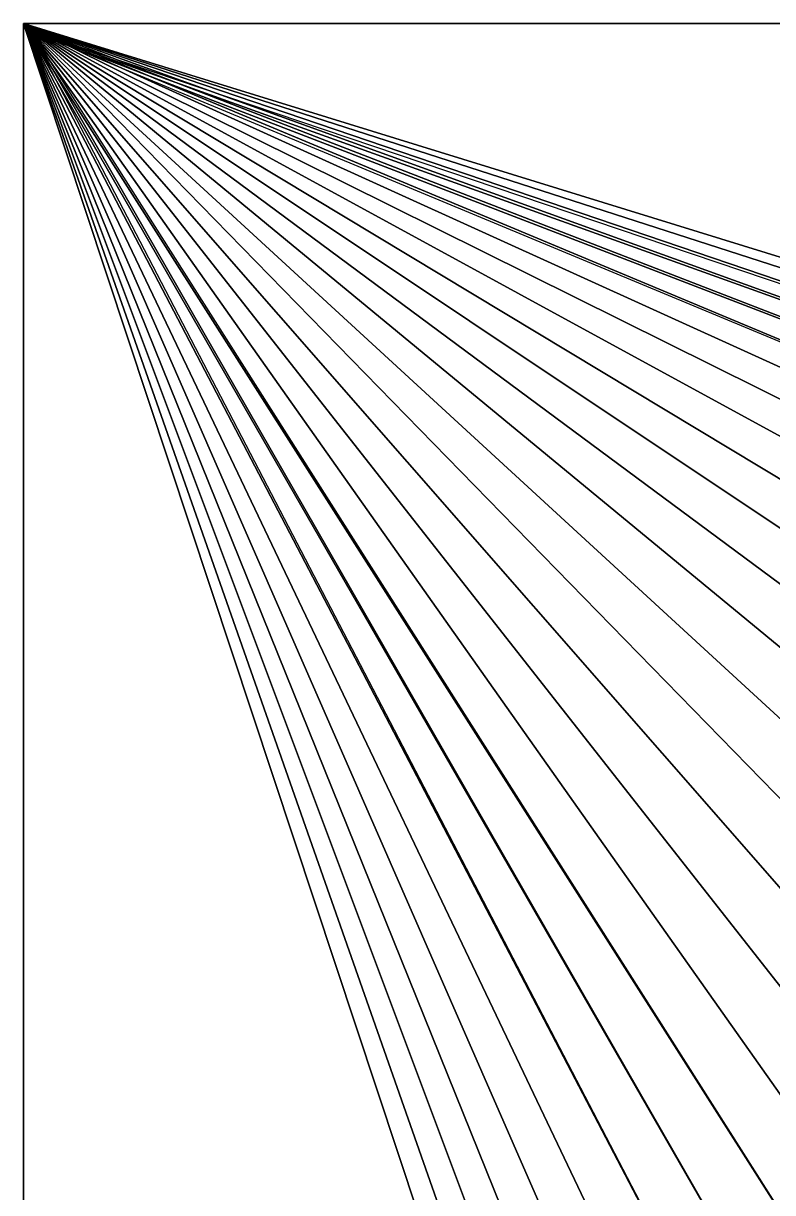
# Model space of a CAD drawing. Extents: x 0 to 258, y 0 to 209.
# Drawn here: x 0 to 49.2, y 132 to 208.7 of the extents above; entities that cross this region are included whole.
import ezdxf

# ---------------------------------------------------------------- set-up
doc = ezdxf.new("R2010")
doc.units = 0
doc.header["$MEASUREMENT"] = 0
doc.layers.add('STAIRDATA', color=21, linetype='CONTINUOUS')

msp = doc.modelspace()

# ---------------------------------------------------------------- linework, layer by layer
at = {"layer": 'STAIRDATA'}
for points in [[(257.677, 208.677, 138.28937), (0, 208.677, 138.28937), (140.30701, 165.37, 138.28937), (178.30701, 165.37, 138.28937)], [(257.677, 208.677, 121.53937), (0, 208.677, 121.53937), (0, 208.677, 138.28937), (257.677, 208.677, 138.28937)], [(178.30701, 165.37, 121.53937), (140.30701, 165.37, 121.53937), (0, 208.677, 121.53937), (257.677, 208.677, 121.53937)], [(0, 208.677, 138.28937), (0, 25.75, 138.28937), (43.307, 68.37, 138.28937), (43.69264, 77.01094, 138.28937)], [(134.7825, 165.21255, 138.28937), (140.30701, 165.37, 138.28937), (0, 208.677, 138.28937)], [(0, 208.677, 138.28937), (129.27592, 164.74072, 138.28937), (134.7825, 165.21255, 138.28937)], [(0, 208.677, 138.28937), (123.80517, 163.95604, 138.28937), (129.27592, 164.74072, 138.28937)], [(0, 208.677, 138.28937), (118.38799, 162.86104, 138.28937), (123.80517, 163.95604, 138.28937)], [(0, 208.677, 138.28937), (113.04195, 161.4593, 138.28937), (118.38799, 162.86104, 138.28937)], [(0, 208.677, 138.28937), (107.78444, 159.75536, 138.28937), (113.04195, 161.4593, 138.28937)], [(0, 208.677, 138.28937), (102.6325, 157.75475, 138.28937), (107.78444, 159.75536, 138.28937)], [(0, 208.677, 138.28937), (97.60287, 155.46396, 138.28937), (102.6325, 157.75475, 138.28937)], [(0, 208.677, 138.28937), (92.71186, 152.89043, 138.28937), (97.60287, 155.46396, 138.28937)], [(0, 208.677, 138.28937), (87.97537, 150.04253, 138.28937), (92.71186, 152.89043, 138.28937)], [(0, 208.677, 138.28937), (83.40877, 146.92947, 138.28937), (87.97537, 150.04253, 138.28937)], [(0, 208.677, 138.28937), (79.02688, 143.5614, 138.28937), (83.40877, 146.92947, 138.28937)], [(0, 208.677, 138.28937), (74.84393, 139.94922, 138.28937), (79.02688, 143.5614, 138.28937)], [(0, 208.677, 138.28937), (70.87348, 136.10468, 138.28937), (74.84393, 139.94922, 138.28937)], [(0, 208.677, 138.28937), (67.12845, 132.04024, 138.28937), (70.87348, 136.10468, 138.28937)], [(0, 208.677, 138.28937), (63.62098, 127.76911, 138.28937), (67.12845, 132.04024, 138.28937)], [(0, 208.677, 138.28937), (60.36246, 123.30515, 138.28937), (63.62098, 127.76911, 138.28937)], [(0, 208.677, 138.28937), (57.36347, 118.66284, 138.28937), (60.36246, 123.30515, 138.28937)], [(0, 208.677, 138.28937), (54.63374, 113.85728, 138.28937), (57.36347, 118.66284, 138.28937)], [(0, 208.677, 138.28937), (52.18214, 108.90404, 138.28937), (54.63374, 113.85728, 138.28937)], [(0, 208.677, 138.28937), (50.01662, 103.81921, 138.28937), (52.18214, 108.90404, 138.28937)], [(0, 208.677, 138.28937), (48.14421, 98.61931, 138.28937), (50.01662, 103.81921, 138.28937)], [(0, 208.677, 138.28937), (46.571, 93.3212, 138.28937), (48.14421, 98.61931, 138.28937)], [(0, 208.677, 138.28937), (45.30209, 87.94209, 138.28937), (46.571, 93.3212, 138.28937)], [(0, 208.677, 138.28937), (44.3416, 82.49945, 138.28937), (45.30209, 87.94209, 138.28937)], [(0, 208.677, 138.28937), (43.69264, 77.01094, 138.28937), (44.3416, 82.49945, 138.28937)], [(0, 208.677, 121.53937), (0, 25.75, 121.53937), (0, 25.75, 138.28937), (0, 208.677, 138.28937)], [(0, 208.677, 121.53937), (60.36246, 123.30515, 121.53937), (57.36347, 118.66284, 121.53937)], [(57.36347, 118.66284, 121.53937), (0, 25.75, 121.53937), (0, 208.677, 121.53937)], [(0, 208.677, 121.53937), (63.62098, 127.76911, 121.53937), (60.36246, 123.30515, 121.53937)], [(0, 208.677, 121.53937), (67.12845, 132.04024, 121.53937), (63.62098, 127.76911, 121.53937)], [(0, 208.677, 121.53937), (70.87348, 136.10468, 121.53937), (67.12845, 132.04024, 121.53937)], [(0, 208.677, 121.53937), (74.84393, 139.94922, 121.53937), (70.87348, 136.10468, 121.53937)], [(0, 208.677, 121.53937), (79.02688, 143.5614, 121.53937), (74.84393, 139.94922, 121.53937)], [(0, 208.677, 121.53937), (83.40877, 146.92947, 121.53937), (79.02688, 143.5614, 121.53937)], [(0, 208.677, 121.53937), (87.97537, 150.04253, 121.53937), (83.40877, 146.92947, 121.53937)], [(0, 208.677, 121.53937), (92.71186, 152.89043, 121.53937), (87.97537, 150.04253, 121.53937)], [(0, 208.677, 121.53937), (97.60287, 155.46396, 121.53937), (92.71186, 152.89043, 121.53937)], [(0, 208.677, 121.53937), (102.6325, 157.75475, 121.53937), (97.60287, 155.46396, 121.53937)], [(0, 208.677, 121.53937), (107.78444, 159.75536, 121.53937), (102.6325, 157.75475, 121.53937)], [(0, 208.677, 121.53937), (113.04195, 161.4593, 121.53937), (107.78444, 159.75536, 121.53937)], [(0, 208.677, 121.53937), (118.38799, 162.86104, 121.53937), (113.04195, 161.4593, 121.53937)], [(0, 208.677, 121.53937), (123.80517, 163.95604, 121.53937), (118.38799, 162.86104, 121.53937)], [(0, 208.677, 121.53937), (129.27592, 164.74072, 121.53937), (123.80517, 163.95604, 121.53937)], [(0, 208.677, 121.53937), (134.7825, 165.21255, 121.53937), (129.27592, 164.74072, 121.53937)], [(0, 208.677, 121.53937), (140.30701, 165.37, 121.53937), (134.7825, 165.21255, 121.53937)], [(257.677, 208.677, 0.00394), (0, 208.677, 0.00394), (0, 25.75, 0.00394), (257.677, 25.75, 0.00394)], [(257.677, 25.75), (0, 25.75), (0, 208.677), (257.677, 208.677)], [(0.437, 208.24001, 259.53937), (54.63374, 113.85728, 259.53937), (52.18214, 108.90404, 259.53937)], [(0.437, 208.24001, 259.53937), (57.36347, 118.66284, 259.53937), (54.63374, 113.85728, 259.53937)], [(0.437, 208.24001, 259.53937), (118.38799, 162.86104, 259.53937), (113.04195, 161.4593, 259.53937)], [(0.437, 208.24001, 259.53937), (123.80517, 163.95604, 259.53937), (118.38799, 162.86104, 259.53937)], [(0.437, 208.24001, 259.53937), (129.27592, 164.74072, 259.53937), (123.80517, 163.95604, 259.53937)]]:
    msp.add_3dface(points, dxfattribs=at)

doc.saveas('drawing.dxf')
